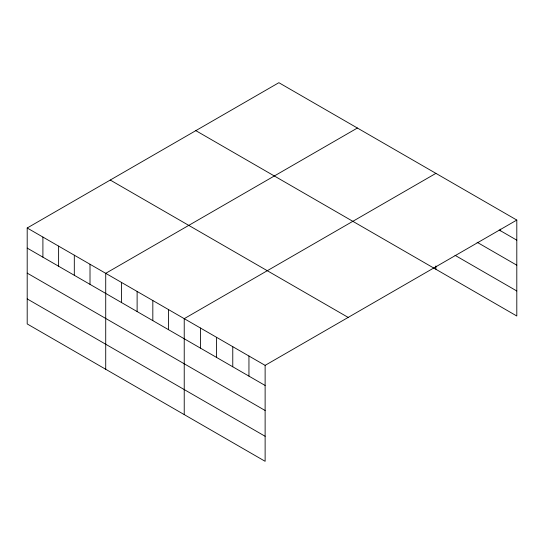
<?xml version="1.0" encoding="UTF-8"?>
<svg xmlns="http://www.w3.org/2000/svg" width="544" height="544" viewBox="0 0 544 544"><rect width="100%" height="100%" fill="white"/><g stroke="black" fill="none" stroke-linecap="round" stroke-linejoin="round"><path stroke-width="0.82" d="M27.2 227.997L265.125 365.364L265.125 461.305L27.2 323.938L27.2 227.997L278.875 82.695L516.8 220.062L516.8 316.003L195.82 130.642M357.388 128.024L105.72 273.326L105.72 369.267M435.907 173.359L184.232 318.662L184.232 414.603M265.125 365.364L516.8 220.062M499.147 229.976L516.8 240.162M477.088 242.264L516.8 265.193M455.022 255.313L516.8 290.979M110.248 180.05L348.18 317.417M27.2 248.098L265.125 385.465M27.2 273.122L265.125 410.489M27.2 298.908L265.125 436.274M500.623 229.146L500.623 230.819M435.907 265.962L435.907 269.3M248.948 356.021L248.948 376.122M232.771 346.684L232.771 366.785M216.594 337.341L216.594 357.442M200.41 327.998L200.41 348.099M168.531 309.59L168.531 329.691M152.823 300.526L152.823 320.627M137.122 291.462L137.122 311.562M121.421 282.39L121.421 302.498M90.012 264.262L90.012 284.362M74.31 255.197L74.31 275.298M58.609 246.126L58.609 266.234M42.901 237.062L42.901 257.162"/></g></svg>
